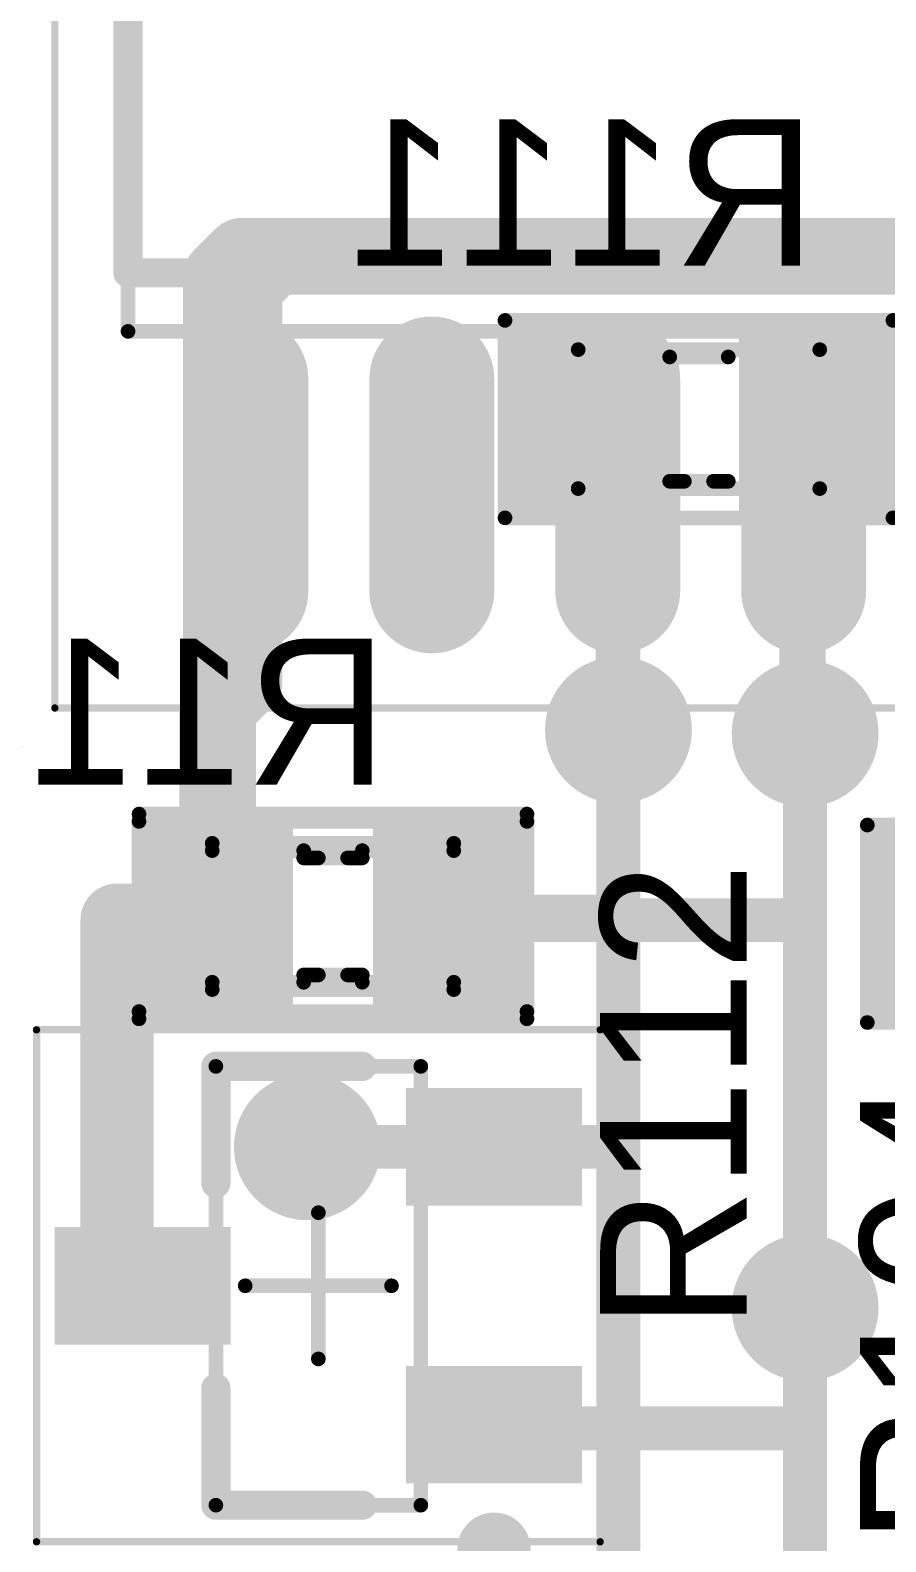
# Model space of a CAD drawing. Header units: millimetres. Extents: x 29 to 180, y 30 to 200.
# Drawn here: x 134.43 to 140.28, y 50.93 to 61.26 of the extents above; entities that cross this region are included whole.
import ezdxf

# ---------------------------------------------------------------- set-up
doc = ezdxf.new("R2010")
doc.units = ezdxf.units.MM
for name, color, linetype in [('BottomLayer', 5, 'Continuous'), ('BottomOverlay', 54, 'Continuous'), ('BottomPaste', 16, 'Continuous'), ('BottomSolder', 6, 'Continuous'), ('Mechanical13', 56, 'Continuous'), ('Mechanical15', 56, 'Continuous'), ('MultiLayer', 9, 'Continuous'), ('TopLayer', 1, 'Continuous'), ('TopOverlay', 2, 'Continuous'), ('TopPaste', 8, 'Continuous'), ('TopSolder', 216, 'Continuous'), ('ViaHoleLayer', 16, 'Continuous')]:
    doc.layers.add(name, color=color, linetype=linetype)

# ---------------------------------------------------------------- blocks, each defined once
blk = doc.blocks.new('SOIC127P1030X265_16M_145')
at = {"layer": 'Mechanical13', "const_width": 0.0999998}
for points in [[(3.80000002, -5.249999659999999), (3.80000002, 5.249999659999999)], [(3.80000002, -5.249999659999999), (-3.80000002, -5.249999659999999)]]:
    blk.add_lwpolyline(points, dxfattribs=at)
at = {"layer": 'Mechanical13', "const_width": 0.0499999}
blk.add_lwpolyline([(3.77500134, -5.249999659999999, 1), (3.8249987, -5.249999659999999, 1)], format="xyb", close=True, dxfattribs=at)
blk.add_lwpolyline([(3.77500134, -5.249999659999999, 1), (3.8249987, -5.249999659999999, 1)], format="xyb", close=True, dxfattribs=at)
at = {"layer": 'Mechanical15', "const_width": 0.0499999}
for points in [[(6.37499868, -5.7500012), (6.37499868, 5.7500012)], [(6.37499868, -5.7500012), (-6.37500122, -5.7500012)]]:
    blk.add_lwpolyline(points, dxfattribs=at)
at = {"layer": 'Mechanical15', "const_width": 0.02499868}
blk.add_lwpolyline([(6.362499339999999, -5.7500012, 1), (6.38749802, -5.7500012, 1)], format="xyb", close=True, dxfattribs=at)
blk.add_lwpolyline([(6.362499339999999, -5.7500012, 1), (6.38749802, -5.7500012, 1)], format="xyb", close=True, dxfattribs=at)
at = {"layer": 'TopLayer', "const_width": 0.6500012399999999}
for points in [[(4.12500064, -0.635), (5.575000279999999, -0.635)], [(4.12500064, -1.905), (5.575000279999999, -1.905)], [(4.12500064, -3.175), (5.575000279999999, -3.175)], [(4.12500064, -4.444999999999999), (5.575000279999999, -4.444999999999999)]]:
    blk.add_lwpolyline(points, dxfattribs=at)
at = {"layer": 'TopLayer', "const_width": 0.32500062}
for points in [[(3.9625016, -0.635, 1), (4.28749968, -0.635, 1)], [(5.41250124, -0.635, 1), (5.73749932, -0.635, 1)], [(3.9625016, -1.905, 1), (4.28749968, -1.905, 1)], [(5.41250124, -1.905, 1), (5.73749932, -1.905, 1)], [(3.9625016, -3.175, 1), (4.28749968, -3.175, 1)], [(5.41250124, -3.175, 1), (5.73749932, -3.175, 1)], [(3.9625016, -4.444999999999999, 1), (4.28749968, -4.444999999999999, 1)], [(5.41250124, -4.444999999999999, 1), (5.73749932, -4.444999999999999, 1)]]:
    blk.add_lwpolyline(points, format="xyb", close=True, dxfattribs=at)
at = {"layer": 'TopOverlay', "const_width": 0.1999996}
for points in [[(3.39999828, -5.249999659999999), (3.39999828, 5.249999659999999)], [(3.39999828, -5.249999659999999), (-3.40000082, -5.249999659999999)]]:
    blk.add_lwpolyline(points, dxfattribs=at)
at = {"layer": 'TopOverlay', "const_width": 0.0999998}
blk.add_lwpolyline([(3.34999838, -5.249999659999999, 1), (3.44999818, -5.249999659999999, 1)], format="xyb", close=True, dxfattribs=at)
blk.add_lwpolyline([(3.34999838, -5.249999659999999, 1), (3.44999818, -5.249999659999999, 1)], format="xyb", close=True, dxfattribs=at)
at = {"layer": 'TopPaste', "const_width": 0.6500012399999999}
for points in [[(4.12500064, -0.635), (5.575000279999999, -0.635)], [(4.12500064, -1.905), (5.575000279999999, -1.905)], [(4.12500064, -3.175), (5.575000279999999, -3.175)], [(4.12500064, -4.444999999999999), (5.575000279999999, -4.444999999999999)]]:
    blk.add_lwpolyline(points, dxfattribs=at)
at = {"layer": 'TopPaste', "const_width": 0.32500062}
for points in [[(3.9625016, -0.635, 1), (4.28749968, -0.635, 1)], [(5.41250124, -0.635, 1), (5.73749932, -0.635, 1)], [(3.9625016, -1.905, 1), (4.28749968, -1.905, 1)], [(5.41250124, -1.905, 1), (5.73749932, -1.905, 1)], [(3.9625016, -3.175, 1), (4.28749968, -3.175, 1)], [(5.41250124, -3.175, 1), (5.73749932, -3.175, 1)], [(3.9625016, -4.444999999999999, 1), (4.28749968, -4.444999999999999, 1)], [(5.41250124, -4.444999999999999, 1), (5.73749932, -4.444999999999999, 1)]]:
    blk.add_lwpolyline(points, format="xyb", close=True, dxfattribs=at)
at = {"layer": 'TopSolder', "const_width": 0.85320124}
for points in [[(4.12500064, -0.635), (5.575000279999999, -0.635)], [(4.12500064, -1.905), (5.575000279999999, -1.905)], [(4.12500064, -3.175), (5.575000279999999, -3.175)], [(4.12500064, -4.444999999999999), (5.575000279999999, -4.444999999999999)]]:
    blk.add_lwpolyline(points, dxfattribs=at)
at = {"layer": 'TopSolder', "const_width": 0.42660062}
for points in [[(3.9117016, -0.635, 1), (4.33829968, -0.635, 1)], [(5.361701239999999, -0.635, 1), (5.788299319999999, -0.635, 1)], [(3.9117016, -1.905, 1), (4.33829968, -1.905, 1)], [(5.361701239999999, -1.905, 1), (5.788299319999999, -1.905, 1)], [(3.9117016, -3.175, 1), (4.33829968, -3.175, 1)], [(5.361701239999999, -3.175, 1), (5.788299319999999, -3.175, 1)], [(3.9117016, -4.444999999999999, 1), (4.33829968, -4.444999999999999, 1)], [(5.361701239999999, -4.444999999999999, 1), (5.788299319999999, -4.444999999999999, 1)]]:
    blk.add_lwpolyline(points, format="xyb", close=True, dxfattribs=at)
blk = doc.blocks.new('SOT23_3_150')
at = {"layer": 'Mechanical13', "const_width": 0.0999998}
for points in [[(0.6999985999999999, 1.49999954), (-0.7000011399999999, 1.49999954)], [(-0.7000011399999999, 1.49999954), (-0.7000011399999999, -1.49999954)], [(0.6999985999999999, 1.49999954), (0.6999985999999999, -1.49999954)], [(0.6999985999999999, -1.49999954), (-0.7000011399999999, -1.49999954)]]:
    blk.add_lwpolyline(points, dxfattribs=at)
at = {"layer": 'Mechanical13', "const_width": 0.0499999}
for points in [[(-0.72499982, 1.49999954, 1), (-0.67500246, 1.49999954, 1)], [(-0.72499982, 1.49999954, 1), (-0.67500246, 1.49999954, 1)], [(0.67499992, 1.49999954, 1), (0.72499728, 1.49999954, 1)], [(0.67499992, 1.49999954, 1), (0.72499728, 1.49999954, 1)], [(-0.72499982, -1.49999954, 1), (-0.67500246, -1.49999954, 1)], [(-0.72499982, -1.49999954, 1), (-0.67500246, -1.49999954, 1)], [(0.67499992, -1.49999954, 1), (0.72499728, -1.49999954, 1)], [(0.67499992, -1.49999954, 1), (0.72499728, -1.49999954, 1)]]:
    blk.add_lwpolyline(points, format="xyb", close=True, dxfattribs=at)
at = {"layer": 'Mechanical15'}
for points, const_width in [([(1.92499996, 1.75000158), (-1.92499996, 1.75000158)], 0.0499999), ([(-1.92499996, 1.75000158), (-1.92499996, -1.74999904)], 0.0499999), ([(1.92499996, 1.75000158), (1.92499996, -1.74999904)], 0.0499999), ([(0, 0.50000154), (0, -0.499999)], 0.0999998), ([(0.499999, 0), (-0.499999, 0)], 0.0999998), ([(1.92499996, -1.74999904), (-1.92499996, -1.74999904)], 0.0499999)]:
    blk.add_lwpolyline(points, dxfattribs=dict(at, const_width=const_width))
for points, const_width in [([(-1.9374993, 1.75000158, 1), (-1.91250062, 1.75000158, 1)], 0.02499868), ([(-1.9374993, 1.75000158, 1), (-1.91250062, 1.75000158, 1)], 0.02499868), ([(1.91250062, 1.75000158, 1), (1.9374993, 1.75000158, 1)], 0.02499868), ([(1.91250062, 1.75000158, 1), (1.9374993, 1.75000158, 1)], 0.02499868), ([(-0.02499868, 0.50000154, 1), (0.02499868, 0.50000154, 1)], 0.0499999), ([(-0.52499768, 0, 1), (-0.47500032, 0, 1)], 0.0499999), ([(0.47500032, 0, 1), (0.52499768, 0, 1)], 0.0499999), ([(-0.02499868, -0.499999, 1), (0.02499868, -0.499999, 1)], 0.0499999), ([(-1.9374993, -1.74999904, 1), (-1.91250062, -1.74999904, 1)], 0.02499868), ([(-1.9374993, -1.74999904, 1), (-1.91250062, -1.74999904, 1)], 0.02499868), ([(1.91250062, -1.74999904, 1), (1.9374993, -1.74999904, 1)], 0.02499868), ([(1.91250062, -1.74999904, 1), (1.9374993, -1.74999904, 1)], 0.02499868)]:
    blk.add_lwpolyline(points, format="xyb", close=True, dxfattribs=dict(at, const_width=const_width))
at = {"layer": 'TopLayer'}
for points in [[(-0.7000011399999999, 0.6500012399999999), (-0.7000011399999999, 1.25000004), (-1.69999914, 0.6500012399999999), (-1.69999914, 1.25000004)], [(1.69999914, -0.2999994), (1.69999914, 0.2999994), (0.7000011399999999, -0.2999994), (0.7000011399999999, 0.2999994)], [(-0.7000011399999999, -1.2499975), (-0.7000011399999999, -0.6499986999999999), (-1.69999914, -1.2499975), (-1.69999914, -0.6499986999999999)]]:
    blk.add_solid(points, dxfattribs=at)
at = {"layer": 'TopOverlay'}
for points, const_width in [([(-1.07499912, 1.80000148, 1), (-1.32500116, 1.80000148, 1)], 0.2499995), ([(-1.3875004, 1.80000148, 1), (-1.26250192, 1.80000148, 1)], 0.12499848), ([(-1.13749836, 1.80000148, 1), (-1.01249988, 1.80000148, 1)], 0.12499848), ([(-0.3499993, 1.49999954, 1), (-0.2499995, 1.49999954, 1)], 0.0999998), ([(0.6499986999999999, 1.49999954, 1), (0.7499985, 1.49999954, 1)], 0.0999998), ([(0.6499986999999999, 1.49999954, 1), (0.7499985, 1.49999954, 1)], 0.0999998), ([(0.6499986999999999, 0.7000011399999999, 1), (0.7499985, 0.7000011399999999, 1)], 0.0999998), ([(0.6499986999999999, -0.6999985999999999, 1), (0.7499985, -0.6999985999999999, 1)], 0.0999998), ([(-0.3499993, -1.49999954, 1), (-0.2499995, -1.49999954, 1)], 0.0999998), ([(0.6499986999999999, -1.49999954, 1), (0.7499985, -1.49999954, 1)], 0.0999998), ([(0.6499986999999999, -1.49999954, 1), (0.7499985, -1.49999954, 1)], 0.0999998)]:
    blk.add_lwpolyline(points, format="xyb", close=True, dxfattribs=dict(at, const_width=const_width))
at = {"layer": 'TopOverlay', "const_width": 0.1999996}
for points in [[(0.6999985999999999, 1.49999954), (-0.2999994, 1.49999954)], [(0.6999985999999999, 1.49999954), (0.6999985999999999, 0.7000011399999999)], [(0.6999985999999999, -0.6999985999999999), (0.6999985999999999, -1.49999954)], [(0.6999985999999999, -1.49999954), (-0.2999994, -1.49999954)]]:
    blk.add_lwpolyline(points, dxfattribs=at)
at = {"layer": 'TopPaste'}
for points in [[(-0.7000011399999999, 0.6500012399999999), (-0.7000011399999999, 1.25000004), (-1.69999914, 0.6500012399999999), (-1.69999914, 1.25000004)], [(1.69999914, -0.2999994), (1.69999914, 0.2999994), (0.7000011399999999, -0.2999994), (0.7000011399999999, 0.2999994)], [(-0.7000011399999999, -1.2499975), (-0.7000011399999999, -0.6499986999999999), (-1.69999914, -1.2499975), (-1.69999914, -0.6499986999999999)]]:
    blk.add_solid(points, dxfattribs=at)
at = {"layer": 'TopSolder'}
for points in [[(-0.59840114, 0.54840124), (-0.59840114, 1.35160004), (-1.80159914, 0.54840124), (-1.80159914, 1.35160004)], [(1.80159914, -0.4015994), (1.80159914, 0.4015994), (0.59840114, -0.4015994), (0.59840114, 0.4015994)], [(-0.59840114, -1.3515975), (-0.59840114, -0.5483987), (-1.80159914, -1.3515975), (-1.80159914, -0.5483987)]]:
    blk.add_solid(points, dxfattribs=at)
blk = doc.blocks.new('SMD_R_0603_B_156')
at = {"layer": 'BottomLayer'}
for points in [[(-1.17499892, 0.52500022), (-1.17499892, -0.52500022), (-0.37500052, 0.52500022), (-0.37500052, -0.52500022)], [(0.37500052, 0.52500022), (0.37500052, -0.52500022), (1.17499892, 0.52500022), (1.17499892, -0.52500022)]]:
    blk.add_solid(points, dxfattribs=at)
at = {"layer": 'BottomOverlay', "const_width": 0.0999998}
for points in [[(-1.32500116, 0.67499992), (1.32500116, 0.67499992)], [(-1.32500116, -0.67499992), (-1.32500116, 0.67499992)], [(1.32500116, -0.67499992), (1.32500116, 0.67499992)], [(-0.1999996, 0.42500042), (0.1999996, 0.42500042)], [(-0.1999996, -0.42500042), (-0.0999998, -0.42500042)], [(-0.0999998, -0.42500042), (0.0999998, -0.42500042)], [(0.0999998, -0.42500042), (0.1999996, -0.42500042)], [(-1.32500116, -0.67499992), (1.32500116, -0.67499992)]]:
    blk.add_lwpolyline(points, dxfattribs=at)
at = {"layer": 'BottomOverlay', "const_width": 0.0499999}
for points in [[(-1.34999984, 0.67499992, 1), (-1.30000248, 0.67499992, 1)], [(-1.34999984, 0.67499992, 1), (-1.30000248, 0.67499992, 1)], [(1.30000248, 0.67499992, 1), (1.34999984, 0.67499992, 1)], [(1.30000248, 0.67499992, 1), (1.34999984, 0.67499992, 1)], [(-0.22499828, 0.42500042, 1), (-0.17500092, 0.42500042, 1)], [(0.17500092, 0.42500042, 1), (0.22499828, 0.42500042, 1)], [(-0.22499828, -0.42500042, 1), (-0.17500092, -0.42500042, 1)], [(-0.12499848, -0.42500042, 1), (-0.07500111999999999, -0.42500042, 1)], [(-0.12499848, -0.42500042, 1), (-0.07500111999999999, -0.42500042, 1)], [(0.07500111999999999, -0.42500042, 1), (0.12499848, -0.42500042, 1)], [(0.07500111999999999, -0.42500042, 1), (0.12499848, -0.42500042, 1)], [(0.17500092, -0.42500042, 1), (0.22499828, -0.42500042, 1)], [(-1.34999984, -0.67499992, 1), (-1.30000248, -0.67499992, 1)], [(-1.34999984, -0.67499992, 1), (-1.30000248, -0.67499992, 1)], [(1.30000248, -0.67499992, 1), (1.34999984, -0.67499992, 1)], [(1.30000248, -0.67499992, 1), (1.34999984, -0.67499992, 1)]]:
    blk.add_lwpolyline(points, format="xyb", close=True, dxfattribs=at)
at = {"layer": 'BottomPaste'}
for points in [[(-1.17499892, 0.52500022), (-1.17499892, -0.52500022), (-0.37500052, 0.52500022), (-0.37500052, -0.52500022)], [(0.37500052, 0.52500022), (0.37500052, -0.52500022), (1.17499892, 0.52500022), (1.17499892, -0.52500022)]]:
    blk.add_solid(points, dxfattribs=at)
at = {"layer": 'BottomSolder'}
for points in [[(-1.27659892, 0.6266002199999999), (-1.27659892, -0.6266002199999999), (-0.27340052, 0.6266002199999999), (-0.27340052, -0.6266002199999999)], [(0.27340052, 0.6266002199999999), (0.27340052, -0.6266002199999999), (1.27659892, 0.6266002199999999), (1.27659892, -0.6266002199999999)]]:
    blk.add_solid(points, dxfattribs=at)
at = {"layer": 'Mechanical13', "const_width": 0.0999998}
for points in [[(-0.8249996199999999, -0.47500032), (-0.8249996199999999, 0.47500032)], [(-0.8249996199999999, 0.47500032), (0.8249996199999999, 0.47500032)], [(0.8249996199999999, -0.47500032), (0.8249996199999999, 0.47500032)], [(-0.8249996199999999, -0.47500032), (0.8249996199999999, -0.47500032)]]:
    blk.add_lwpolyline(points, dxfattribs=at)
at = {"layer": 'Mechanical13', "const_width": 0.0499999}
for points in [[(-0.8499983, 0.47500032, 1), (-0.80000094, 0.47500032, 1)], [(-0.8499983, 0.47500032, 1), (-0.80000094, 0.47500032, 1)], [(0.80000094, 0.47500032, 1), (0.8499983, 0.47500032, 1)], [(0.80000094, 0.47500032, 1), (0.8499983, 0.47500032, 1)], [(-0.8499983, -0.47500032, 1), (-0.80000094, -0.47500032, 1)], [(-0.8499983, -0.47500032, 1), (-0.80000094, -0.47500032, 1)], [(0.80000094, -0.47500032, 1), (0.8499983, -0.47500032, 1)], [(0.80000094, -0.47500032, 1), (0.8499983, -0.47500032, 1)]]:
    blk.add_lwpolyline(points, format="xyb", close=True, dxfattribs=at)
at = {"layer": 'Mechanical15', "const_width": 0.0499999}
for points in [[(-1.32500116, -0.67499992), (-1.32500116, 0.67499992)], [(-1.32500116, 0.67499992), (1.32500116, 0.67499992)], [(1.32500116, -0.67499992), (1.32500116, 0.67499992)], [(-1.32500116, -0.67499992), (1.32500116, -0.67499992)]]:
    blk.add_lwpolyline(points, dxfattribs=at)
at = {"layer": 'Mechanical15', "const_width": 0.02499868}
for points in [[(-1.3375005, 0.67499992, 1), (-1.31250182, 0.67499992, 1)], [(-1.3375005, 0.67499992, 1), (-1.31250182, 0.67499992, 1)], [(1.31250182, 0.67499992, 1), (1.3375005, 0.67499992, 1)], [(1.31250182, 0.67499992, 1), (1.3375005, 0.67499992, 1)], [(-1.3375005, -0.67499992, 1), (-1.31250182, -0.67499992, 1)], [(-1.3375005, -0.67499992, 1), (-1.31250182, -0.67499992, 1)], [(1.31250182, -0.67499992, 1), (1.3375005, -0.67499992, 1)], [(1.31250182, -0.67499992, 1), (1.3375005, -0.67499992, 1)]]:
    blk.add_lwpolyline(points, format="xyb", close=True, dxfattribs=at)
blk = doc.blocks.new('SMD_R_0603_157')
at = {"layer": 'Mechanical13', "const_width": 0.0999998}
for points in [[(-0.8249996199999999, -0.47500032), (-0.8249996199999999, 0.47500032)], [(-0.8249996199999999, 0.47500032), (0.8249996199999999, 0.47500032)], [(0.8249996199999999, -0.47500032), (0.8249996199999999, 0.47500032)], [(-0.8249996199999999, -0.47500032), (0.8249996199999999, -0.47500032)]]:
    blk.add_lwpolyline(points, dxfattribs=at)
at = {"layer": 'Mechanical13', "const_width": 0.0499999}
for points in [[(-0.8499983, 0.47500032, 1), (-0.80000094, 0.47500032, 1)], [(-0.8499983, 0.47500032, 1), (-0.80000094, 0.47500032, 1)], [(0.80000094, 0.47500032, 1), (0.8499983, 0.47500032, 1)], [(0.80000094, 0.47500032, 1), (0.8499983, 0.47500032, 1)], [(-0.8499983, -0.47500032, 1), (-0.80000094, -0.47500032, 1)], [(-0.8499983, -0.47500032, 1), (-0.80000094, -0.47500032, 1)], [(0.80000094, -0.47500032, 1), (0.8499983, -0.47500032, 1)], [(0.80000094, -0.47500032, 1), (0.8499983, -0.47500032, 1)]]:
    blk.add_lwpolyline(points, format="xyb", close=True, dxfattribs=at)
at = {"layer": 'Mechanical15', "const_width": 0.0499999}
for points in [[(-1.32500116, -0.67499992), (-1.32500116, 0.67499992)], [(-1.32500116, 0.67499992), (1.32500116, 0.67499992)], [(1.32500116, -0.67499992), (1.32500116, 0.67499992)], [(-1.32500116, -0.67499992), (1.32500116, -0.67499992)]]:
    blk.add_lwpolyline(points, dxfattribs=at)
at = {"layer": 'Mechanical15', "const_width": 0.02499868}
for points in [[(-1.3375005, 0.67499992, 1), (-1.31250182, 0.67499992, 1)], [(-1.3375005, 0.67499992, 1), (-1.31250182, 0.67499992, 1)], [(1.31250182, 0.67499992, 1), (1.3375005, 0.67499992, 1)], [(1.31250182, 0.67499992, 1), (1.3375005, 0.67499992, 1)], [(-1.3375005, -0.67499992, 1), (-1.31250182, -0.67499992, 1)], [(-1.3375005, -0.67499992, 1), (-1.31250182, -0.67499992, 1)], [(1.31250182, -0.67499992, 1), (1.3375005, -0.67499992, 1)], [(1.31250182, -0.67499992, 1), (1.3375005, -0.67499992, 1)]]:
    blk.add_lwpolyline(points, format="xyb", close=True, dxfattribs=at)
at = {"layer": 'TopLayer'}
for points in [[(-0.37500052, -0.52500022), (-0.37500052, 0.52500022), (-1.17499892, -0.52500022), (-1.17499892, 0.52500022)], [(1.17499892, -0.52500022), (1.17499892, 0.52500022), (0.37500052, -0.52500022), (0.37500052, 0.52500022)]]:
    blk.add_solid(points, dxfattribs=at)
at = {"layer": 'TopOverlay', "const_width": 0.0999998}
for points in [[(-1.32500116, 0.67499992), (1.32500116, 0.67499992)], [(-1.32500116, -0.67499992), (-1.32500116, 0.67499992)], [(1.32500116, -0.67499992), (1.32500116, 0.67499992)], [(-0.1999996, 0.42500042), (-0.0999998, 0.42500042)], [(-0.0999998, 0.42500042), (0.0999998, 0.42500042)], [(0.0999998, 0.42500042), (0.1999996, 0.42500042)], [(-0.1999996, -0.42500042), (0.1999996, -0.42500042)], [(-1.32500116, -0.67499992), (1.32500116, -0.67499992)]]:
    blk.add_lwpolyline(points, dxfattribs=at)
at = {"layer": 'TopOverlay', "const_width": 0.0499999}
for points in [[(-1.34999984, 0.67499992, 1), (-1.30000248, 0.67499992, 1)], [(-1.34999984, 0.67499992, 1), (-1.30000248, 0.67499992, 1)], [(1.30000248, 0.67499992, 1), (1.34999984, 0.67499992, 1)], [(1.30000248, 0.67499992, 1), (1.34999984, 0.67499992, 1)], [(-0.22499828, 0.42500042, 1), (-0.17500092, 0.42500042, 1)], [(-0.12499848, 0.42500042, 1), (-0.07500111999999999, 0.42500042, 1)], [(-0.12499848, 0.42500042, 1), (-0.07500111999999999, 0.42500042, 1)], [(0.07500111999999999, 0.42500042, 1), (0.12499848, 0.42500042, 1)], [(0.07500111999999999, 0.42500042, 1), (0.12499848, 0.42500042, 1)], [(0.17500092, 0.42500042, 1), (0.22499828, 0.42500042, 1)], [(-0.22499828, -0.42500042, 1), (-0.17500092, -0.42500042, 1)], [(0.17500092, -0.42500042, 1), (0.22499828, -0.42500042, 1)], [(-1.34999984, -0.67499992, 1), (-1.30000248, -0.67499992, 1)], [(-1.34999984, -0.67499992, 1), (-1.30000248, -0.67499992, 1)], [(1.30000248, -0.67499992, 1), (1.34999984, -0.67499992, 1)], [(1.30000248, -0.67499992, 1), (1.34999984, -0.67499992, 1)]]:
    blk.add_lwpolyline(points, format="xyb", close=True, dxfattribs=at)
at = {"layer": 'TopPaste'}
for points in [[(-0.37500052, -0.52500022), (-0.37500052, 0.52500022), (-1.17499892, -0.52500022), (-1.17499892, 0.52500022)], [(1.17499892, -0.52500022), (1.17499892, 0.52500022), (0.37500052, -0.52500022), (0.37500052, 0.52500022)]]:
    blk.add_solid(points, dxfattribs=at)
at = {"layer": 'TopSolder'}
for points in [[(-0.27340052, -0.6266002199999999), (-0.27340052, 0.6266002199999999), (-1.27659892, -0.6266002199999999), (-1.27659892, 0.6266002199999999)], [(1.27659892, -0.6266002199999999), (1.27659892, 0.6266002199999999), (0.27340052, -0.6266002199999999), (0.27340052, 0.6266002199999999)]]:
    blk.add_solid(points, dxfattribs=at)
blk = doc.blocks.new('SMD_R_0603_B_158')
at = {"layer": 'BottomLayer'}
for points in [[(-1.17499892, 0.52500022), (-1.17499892, -0.52500022), (-0.37500052, 0.52500022), (-0.37500052, -0.52500022)], [(0.37500052, 0.52500022), (0.37500052, -0.52500022), (1.17499892, 0.52500022), (1.17499892, -0.52500022)]]:
    blk.add_solid(points, dxfattribs=at)
at = {"layer": 'BottomOverlay', "const_width": 0.0999998}
for points in [[(-1.32500116, 0.67499992), (1.32500116, 0.67499992)], [(-1.32500116, -0.67499992), (-1.32500116, 0.67499992)], [(1.32500116, -0.67499992), (1.32500116, 0.67499992)], [(-0.1999996, 0.42500042), (0.1999996, 0.42500042)], [(-0.1999996, -0.42500042), (-0.0999998, -0.42500042)], [(-0.0999998, -0.42500042), (0.0999998, -0.42500042)], [(0.0999998, -0.42500042), (0.1999996, -0.42500042)], [(-1.32500116, -0.67499992), (1.32500116, -0.67499992)]]:
    blk.add_lwpolyline(points, dxfattribs=at)
at = {"layer": 'BottomOverlay', "const_width": 0.0499999}
for points in [[(-1.34999984, 0.67499992, 1), (-1.30000248, 0.67499992, 1)], [(-1.34999984, 0.67499992, 1), (-1.30000248, 0.67499992, 1)], [(1.30000248, 0.67499992, 1), (1.34999984, 0.67499992, 1)], [(1.30000248, 0.67499992, 1), (1.34999984, 0.67499992, 1)], [(-0.22499828, 0.42500042, 1), (-0.17500092, 0.42500042, 1)], [(0.17500092, 0.42500042, 1), (0.22499828, 0.42500042, 1)], [(-0.22499828, -0.42500042, 1), (-0.17500092, -0.42500042, 1)], [(-0.12499848, -0.42500042, 1), (-0.07500111999999999, -0.42500042, 1)], [(-0.12499848, -0.42500042, 1), (-0.07500111999999999, -0.42500042, 1)], [(0.07500111999999999, -0.42500042, 1), (0.12499848, -0.42500042, 1)], [(0.07500111999999999, -0.42500042, 1), (0.12499848, -0.42500042, 1)], [(0.17500092, -0.42500042, 1), (0.22499828, -0.42500042, 1)], [(-1.34999984, -0.67499992, 1), (-1.30000248, -0.67499992, 1)], [(-1.34999984, -0.67499992, 1), (-1.30000248, -0.67499992, 1)], [(1.30000248, -0.67499992, 1), (1.34999984, -0.67499992, 1)], [(1.30000248, -0.67499992, 1), (1.34999984, -0.67499992, 1)]]:
    blk.add_lwpolyline(points, format="xyb", close=True, dxfattribs=at)
at = {"layer": 'BottomPaste'}
for points in [[(-1.17499892, 0.52500022), (-1.17499892, -0.52500022), (-0.37500052, 0.52500022), (-0.37500052, -0.52500022)], [(0.37500052, 0.52500022), (0.37500052, -0.52500022), (1.17499892, 0.52500022), (1.17499892, -0.52500022)]]:
    blk.add_solid(points, dxfattribs=at)
at = {"layer": 'BottomSolder'}
for points in [[(-1.27659892, 0.6266002199999999), (-1.27659892, -0.6266002199999999), (-0.27340052, 0.6266002199999999), (-0.27340052, -0.6266002199999999)], [(0.27340052, 0.6266002199999999), (0.27340052, -0.6266002199999999), (1.27659892, 0.6266002199999999), (1.27659892, -0.6266002199999999)]]:
    blk.add_solid(points, dxfattribs=at)
at = {"layer": 'Mechanical13', "const_width": 0.0999998}
for points in [[(-0.8249996199999999, -0.47500032), (-0.8249996199999999, 0.47500032)], [(-0.8249996199999999, 0.47500032), (0.8249996199999999, 0.47500032)], [(0.8249996199999999, -0.47500032), (0.8249996199999999, 0.47500032)], [(-0.8249996199999999, -0.47500032), (0.8249996199999999, -0.47500032)]]:
    blk.add_lwpolyline(points, dxfattribs=at)
at = {"layer": 'Mechanical13', "const_width": 0.0499999}
for points in [[(-0.8499983, 0.47500032, 1), (-0.80000094, 0.47500032, 1)], [(-0.8499983, 0.47500032, 1), (-0.80000094, 0.47500032, 1)], [(0.80000094, 0.47500032, 1), (0.8499983, 0.47500032, 1)], [(0.80000094, 0.47500032, 1), (0.8499983, 0.47500032, 1)], [(-0.8499983, -0.47500032, 1), (-0.80000094, -0.47500032, 1)], [(-0.8499983, -0.47500032, 1), (-0.80000094, -0.47500032, 1)], [(0.80000094, -0.47500032, 1), (0.8499983, -0.47500032, 1)], [(0.80000094, -0.47500032, 1), (0.8499983, -0.47500032, 1)]]:
    blk.add_lwpolyline(points, format="xyb", close=True, dxfattribs=at)
at = {"layer": 'Mechanical15', "const_width": 0.0499999}
for points in [[(-1.32500116, -0.67499992), (-1.32500116, 0.67499992)], [(-1.32500116, 0.67499992), (1.32500116, 0.67499992)], [(1.32500116, -0.67499992), (1.32500116, 0.67499992)], [(-1.32500116, -0.67499992), (1.32500116, -0.67499992)]]:
    blk.add_lwpolyline(points, dxfattribs=at)
at = {"layer": 'Mechanical15', "const_width": 0.02499868}
for points in [[(-1.3375005, 0.67499992, 1), (-1.31250182, 0.67499992, 1)], [(-1.3375005, 0.67499992, 1), (-1.31250182, 0.67499992, 1)], [(1.31250182, 0.67499992, 1), (1.3375005, 0.67499992, 1)], [(1.31250182, 0.67499992, 1), (1.3375005, 0.67499992, 1)], [(-1.3375005, -0.67499992, 1), (-1.31250182, -0.67499992, 1)], [(-1.3375005, -0.67499992, 1), (-1.31250182, -0.67499992, 1)], [(1.31250182, -0.67499992, 1), (1.3375005, -0.67499992, 1)], [(1.31250182, -0.67499992, 1), (1.3375005, -0.67499992, 1)]]:
    blk.add_lwpolyline(points, format="xyb", close=True, dxfattribs=at)
blk = doc.blocks.new('SMD_R_0603_168')
at = {"layer": 'Mechanical13', "const_width": 0.0999998}
for points in [[(-0.8249996199999999, -0.47500032), (-0.8249996199999999, 0.47500032)], [(-0.8249996199999999, 0.47500032), (0.8249996199999999, 0.47500032)], [(0.8249996199999999, -0.47500032), (0.8249996199999999, 0.47500032)], [(-0.8249996199999999, -0.47500032), (0.8249996199999999, -0.47500032)]]:
    blk.add_lwpolyline(points, dxfattribs=at)
at = {"layer": 'Mechanical13', "const_width": 0.0499999}
for points in [[(-0.8499983, 0.47500032, 1), (-0.80000094, 0.47500032, 1)], [(-0.8499983, 0.47500032, 1), (-0.80000094, 0.47500032, 1)], [(0.80000094, 0.47500032, 1), (0.8499983, 0.47500032, 1)], [(0.80000094, 0.47500032, 1), (0.8499983, 0.47500032, 1)], [(-0.8499983, -0.47500032, 1), (-0.80000094, -0.47500032, 1)], [(-0.8499983, -0.47500032, 1), (-0.80000094, -0.47500032, 1)], [(0.80000094, -0.47500032, 1), (0.8499983, -0.47500032, 1)], [(0.80000094, -0.47500032, 1), (0.8499983, -0.47500032, 1)]]:
    blk.add_lwpolyline(points, format="xyb", close=True, dxfattribs=at)
at = {"layer": 'Mechanical15', "const_width": 0.0499999}
for points in [[(-1.32500116, -0.67499992), (-1.32500116, 0.67499992)], [(-1.32500116, 0.67499992), (1.32500116, 0.67499992)], [(1.32500116, -0.67499992), (1.32500116, 0.67499992)], [(-1.32500116, -0.67499992), (1.32500116, -0.67499992)]]:
    blk.add_lwpolyline(points, dxfattribs=at)
at = {"layer": 'Mechanical15', "const_width": 0.02499868}
for points in [[(-1.3375005, 0.67499992, 1), (-1.31250182, 0.67499992, 1)], [(-1.3375005, 0.67499992, 1), (-1.31250182, 0.67499992, 1)], [(1.31250182, 0.67499992, 1), (1.3375005, 0.67499992, 1)], [(1.31250182, 0.67499992, 1), (1.3375005, 0.67499992, 1)], [(-1.3375005, -0.67499992, 1), (-1.31250182, -0.67499992, 1)], [(-1.3375005, -0.67499992, 1), (-1.31250182, -0.67499992, 1)], [(1.31250182, -0.67499992, 1), (1.3375005, -0.67499992, 1)], [(1.31250182, -0.67499992, 1), (1.3375005, -0.67499992, 1)]]:
    blk.add_lwpolyline(points, format="xyb", close=True, dxfattribs=at)
at = {"layer": 'TopLayer'}
for points in [[(-0.37500052, -0.52500022), (-0.37500052, 0.52500022), (-1.17499892, -0.52500022), (-1.17499892, 0.52500022)], [(1.17499892, -0.52500022), (1.17499892, 0.52500022), (0.37500052, -0.52500022), (0.37500052, 0.52500022)]]:
    blk.add_solid(points, dxfattribs=at)
at = {"layer": 'TopOverlay', "const_width": 0.0999998}
for points in [[(-1.32500116, 0.67499992), (1.32500116, 0.67499992)], [(-1.32500116, -0.67499992), (-1.32500116, 0.67499992)], [(1.32500116, -0.67499992), (1.32500116, 0.67499992)], [(-0.1999996, 0.42500042), (-0.0999998, 0.42500042)], [(-0.0999998, 0.42500042), (0.0999998, 0.42500042)], [(0.0999998, 0.42500042), (0.1999996, 0.42500042)], [(-0.1999996, -0.42500042), (0.1999996, -0.42500042)], [(-1.32500116, -0.67499992), (1.32500116, -0.67499992)]]:
    blk.add_lwpolyline(points, dxfattribs=at)
at = {"layer": 'TopOverlay', "const_width": 0.0499999}
for points in [[(-1.34999984, 0.67499992, 1), (-1.30000248, 0.67499992, 1)], [(-1.34999984, 0.67499992, 1), (-1.30000248, 0.67499992, 1)], [(1.30000248, 0.67499992, 1), (1.34999984, 0.67499992, 1)], [(1.30000248, 0.67499992, 1), (1.34999984, 0.67499992, 1)], [(-0.22499828, 0.42500042, 1), (-0.17500092, 0.42500042, 1)], [(-0.12499848, 0.42500042, 1), (-0.07500111999999999, 0.42500042, 1)], [(-0.12499848, 0.42500042, 1), (-0.07500111999999999, 0.42500042, 1)], [(0.07500111999999999, 0.42500042, 1), (0.12499848, 0.42500042, 1)], [(0.07500111999999999, 0.42500042, 1), (0.12499848, 0.42500042, 1)], [(0.17500092, 0.42500042, 1), (0.22499828, 0.42500042, 1)], [(-0.22499828, -0.42500042, 1), (-0.17500092, -0.42500042, 1)], [(0.17500092, -0.42500042, 1), (0.22499828, -0.42500042, 1)], [(-1.34999984, -0.67499992, 1), (-1.30000248, -0.67499992, 1)], [(-1.34999984, -0.67499992, 1), (-1.30000248, -0.67499992, 1)], [(1.30000248, -0.67499992, 1), (1.34999984, -0.67499992, 1)], [(1.30000248, -0.67499992, 1), (1.34999984, -0.67499992, 1)]]:
    blk.add_lwpolyline(points, format="xyb", close=True, dxfattribs=at)
at = {"layer": 'TopPaste'}
for points in [[(-0.37500052, -0.52500022), (-0.37500052, 0.52500022), (-1.17499892, -0.52500022), (-1.17499892, 0.52500022)], [(1.17499892, -0.52500022), (1.17499892, 0.52500022), (0.37500052, -0.52500022), (0.37500052, 0.52500022)]]:
    blk.add_solid(points, dxfattribs=at)
at = {"layer": 'TopSolder'}
for points in [[(-0.27340052, -0.6266002199999999), (-0.27340052, 0.6266002199999999), (-1.27659892, -0.6266002199999999), (-1.27659892, 0.6266002199999999)], [(1.27659892, -0.6266002199999999), (1.27659892, 0.6266002199999999), (0.27340052, -0.6266002199999999), (0.27340052, 0.6266002199999999)]]:
    blk.add_solid(points, dxfattribs=at)

msp = doc.modelspace()

# ---------------------------------------------------------------- linework, layer by layer
at = {"layer": 'BottomLayer'}
for points, const_width in [([(135.7250016, 59.57500404), (135.8750013, 59.72500374)], 0.499999), ([(135.8750013, 59.72500374), (144.82500118, 59.72500374)], 0.499999), ([(135.7250016, 55.27500248), (135.7250016, 59.57500404)], 0.499999), ([(138.22500168, 57.75000387999999), (138.22500168, 58.60000471999999)], 0.2999994), ([(139.77500112, 57.47500062), (139.77500112, 58.60000471999999)], 0.2999994), ([(138.22500168, 57.75000387999999), (138.4500025, 57.52500306)], 0.2999994), ([(138.4500025, 56.47500262), (138.4500025, 57.52500306)], 0.2999994), ([(139.70000254, 57.40000204), (139.77500112, 57.47500062)], 0.2999994), ([(139.70000254, 56.47500007999999), (139.70000254, 57.40000204)], 0.2999994), ([(138.4500025, 55.2000039), (138.4500025, 56.47500262)], 0.2999994), ([(139.70000254, 56.47500007999999), (139.72500122, 56.4500014)], 0.2999994), ([(137.27500104, 55.22500257999999), (137.29999972, 55.2000039)], 0.2999994), ([(137.29999972, 55.2000039), (138.4500025, 55.2000039)], 0.2999994), ([(138.4500025, 53.62500324), (138.4500025, 55.2000039)], 0.2999994), ([(136.3250004, 53.62500324), (136.3250004, 53.65000191999999)], 0.2999994), ([(136.3250004, 53.65000191999999), (136.34999908, 53.62500324)], 0.2999994), ([(136.34999908, 53.62500324), (138.4500025, 53.62500324)], 0.2999994), ([(138.44999996, 53.62500069999999), (138.4500025, 53.62500324)], 0.2999994), ([(138.44999996, 45.60000024), (138.44999996, 53.62500069999999)], 0.2999994), ([(139.72500122, 46.5250022), (139.72500122, 52.5250029)], 0.2999994)]:
    msp.add_lwpolyline(points, dxfattribs=dict(at, const_width=const_width))
for points, const_width in [([(135.75000282, 59.72500374, 1), (135.99999978, 59.72500374, 1)], 0.2499995), ([(135.75000282, 59.72500374, 1), (135.99999978, 59.72500374, 1)], 0.2499995), ([(135.60000312, 59.57500404, 1), (135.85000008, 59.57500404, 1)], 0.2499995), ([(135.60000312, 59.57500404, 1), (135.85000008, 59.57500404, 1)], 0.2499995), ([(138.1500031, 58.60000471999999, 1), (138.30000026, 58.60000471999999, 1)], 0.1499997), ([(139.70000254, 58.60000471999999, 1), (139.8499997, 58.60000471999999, 1)], 0.1499997), ([(138.1500031, 57.75000387999999, 1), (138.30000026, 57.75000387999999, 1)], 0.1499997), ([(138.1500031, 57.75000387999999, 1), (138.30000026, 57.75000387999999, 1)], 0.1499997), ([(138.37500392, 57.52500306, 1), (138.52500108, 57.52500306, 1)], 0.1499997), ([(138.37500392, 57.52500306, 1), (138.52500108, 57.52500306, 1)], 0.1499997), ([(139.70000254, 57.47500062, 1), (139.8499997, 57.47500062, 1)], 0.1499997), ([(139.70000254, 57.47500062, 1), (139.8499997, 57.47500062, 1)], 0.1499997), ([(139.62500396, 57.40000204, 1), (139.77500112, 57.40000204, 1)], 0.1499997), ([(139.62500396, 57.40000204, 1), (139.77500112, 57.40000204, 1)], 0.1499997), ([(138.2500029, 56.47500262, 1), (138.6500021, 56.47500262, 1)], 0.3999992), ([(139.52500162, 56.4500014, 1), (139.92500082, 56.4500014, 1)], 0.3999992), ([(138.37500392, 56.47500262, 1), (138.52500108, 56.47500262, 1)], 0.1499997), ([(138.37500392, 56.47500262, 1), (138.52500108, 56.47500262, 1)], 0.1499997), ([(139.62500396, 56.47500007999999, 1), (139.77500112, 56.47500007999999, 1)], 0.1499997), ([(139.62500396, 56.47500007999999, 1), (139.77500112, 56.47500007999999, 1)], 0.1499997), ([(139.65000264, 56.4500014, 1), (139.7999998, 56.4500014, 1)], 0.1499997), ([(135.60000312, 55.27500248, 1), (135.85000008, 55.27500248, 1)], 0.2499995), ([(137.20000246, 55.22500257999999, 1), (137.34999962, 55.22500257999999, 1)], 0.1499997), ([(137.22500114, 55.2000039, 1), (137.3749983, 55.2000039, 1)], 0.1499997), ([(137.22500114, 55.2000039, 1), (137.3749983, 55.2000039, 1)], 0.1499997), ([(138.37500392, 55.2000039, 1), (138.52500108, 55.2000039, 1)], 0.1499997), ([(138.37500392, 55.2000039, 1), (138.52500108, 55.2000039, 1)], 0.1499997), ([(138.37500392, 55.2000039, 1), (138.52500108, 55.2000039, 1)], 0.1499997), ([(136.1250008, 53.62500324, 1), (136.525, 53.62500324, 1)], 0.3999992), ([(136.25000182, 53.65000191999999, 1), (136.39999898, 53.65000191999999, 1)], 0.1499997), ([(136.25000182, 53.65000191999999, 1), (136.39999898, 53.65000191999999, 1)], 0.1499997), ([(136.25000182, 53.62500324, 1), (136.39999898, 53.62500324, 1)], 0.1499997), ([(136.2750005, 53.62500324, 1), (136.42499766, 53.62500324, 1)], 0.1499997), ([(136.2750005, 53.62500324, 1), (136.42499766, 53.62500324, 1)], 0.1499997), ([(138.37500138, 53.62500069999999, 1), (138.52499854, 53.62500069999999, 1)], 0.1499997), ([(138.37500138, 53.62500069999999, 1), (138.52499854, 53.62500069999999, 1)], 0.1499997), ([(138.37500392, 53.62500324, 1), (138.52500108, 53.62500324, 1)], 0.1499997), ([(138.37500392, 53.62500324, 1), (138.52500108, 53.62500324, 1)], 0.1499997), ([(138.37500392, 53.62500324, 1), (138.52500108, 53.62500324, 1)], 0.1499997), ([(139.52500162, 52.5250029, 1), (139.92500082, 52.5250029, 1)], 0.3999992), ([(139.65000264, 52.5250029, 1), (139.7999998, 52.5250029, 1)], 0.1499997)]:
    msp.add_lwpolyline(points, format="xyb", close=True, dxfattribs=dict(at, const_width=const_width))
at = {"layer": 'BottomSolder', "const_width": 0.5015992}
for points in [[(138.1992029, 56.47500262, 1), (138.7008021, 56.47500262, 1)], [(139.47420162, 56.4500014, 1), (139.97580082, 56.4500014, 1)], [(136.0742008, 53.62500324, 1), (136.5758, 53.62500324, 1)], [(139.47420162, 52.5250029, 1), (139.97580082, 52.5250029, 1)]]:
    msp.add_lwpolyline(points, format="xyb", close=True, dxfattribs=at)
at = {"layer": 'MultiLayer', "const_width": 0.3999992}
for points in [[(138.2500029, 56.47500262, 1), (138.6500021, 56.47500262, 1)], [(139.52500162, 56.4500014, 1), (139.92500082, 56.4500014, 1)], [(136.1250008, 53.62500324, 1), (136.525, 53.62500324, 1)], [(139.52500162, 52.5250029, 1), (139.92500082, 52.5250029, 1)]]:
    msp.add_lwpolyline(points, format="xyb", close=True, dxfattribs=at)
at = {"layer": 'TopLayer'}
for points, const_width in [([(135.90500124, 59.50500164), (136.10000212, 59.70000252)], 0.499999), ([(136.10000212, 59.70000252), (143.20000062, 59.70000252)], 0.499999), ([(135.90500124, 58.15000561999999), (135.90500124, 59.50500164)], 0.499999), ([(135.90500124, 56.8050045), (135.90500124, 58.15000561999999)], 0.499999), ([(138.44500124, 56.33000418), (138.44500124, 58.15000561999999)], 0.2999994), ([(139.71500124, 56.36000412), (139.71500124, 58.15000561999999)], 0.2999994), ([(135.70000038, 56.60000364), (135.90500124, 56.8050045)], 0.499999), ([(135.70000038, 55.62500686), (135.70000038, 56.60000364)], 0.499999), ([(138.4500025, 56.32500292), (138.4500025, 56.47500262)], 0.2999994), ([(139.72500122, 56.3700041), (139.72500122, 56.4500014)], 0.2999994), ([(138.44500124, 56.33000418), (138.4500025, 56.32500292)], 0.2999994), ([(139.71500124, 56.36000412), (139.72500122, 56.3700041)], 0.2999994), ([(139.71500124, 56.36000412), (139.72500122, 56.35000414)], 0.2999994), ([(139.71500124, 56.3350029), (139.71500124, 56.36000412)], 0.2999994), ([(139.71500124, 56.3350029), (139.72500122, 56.32500292)], 0.2999994), ([(139.72500122, 56.35000414), (139.72500122, 56.3700041)], 0.2999994), ([(139.72500122, 56.32500292), (139.72500122, 56.35000414)], 0.2999994), ([(139.72500122, 55.22500257999999), (139.72500122, 56.32500292)], 0.2999994), ([(135.70000038, 55.62500686), (135.7250016, 55.60000564)], 0.499999), ([(135.7250016, 55.17500268), (135.7250016, 55.60000564)], 0.499999), ([(135.02500046, 52.85000351999999), (135.02500046, 55.17500268)], 0.499999), ([(135.02500046, 55.17500268), (135.7250016, 55.17500268)], 0.499999), ([(137.27500104, 55.17500268), (139.67500132, 55.17500268)], 0.2999994), ([(139.67500132, 55.17500268), (139.72500122, 55.22500257999999)], 0.2999994), ([(139.72500122, 52.5250029), (139.72500122, 55.22500257999999)], 0.2999994), ([(136.3250004, 53.62500324), (137.59999912, 53.62500324)], 0.2999994), ([(137.59999912, 53.62500324), (137.60000166, 53.62500069999999)], 0.2999994), ([(135.02500046, 52.85000351999999), (135.20000138, 52.6750026)], 0.499999), ([(139.72500122, 51.70000328), (139.72500122, 52.5250029)], 0.2999994), ([(137.60000166, 51.72500196), (137.62500034, 51.70000328)], 0.2999994), ([(137.62500034, 51.70000328), (139.72500122, 51.70000328)], 0.2999994)]:
    msp.add_lwpolyline(points, dxfattribs=dict(at, const_width=const_width))
for points, const_width in [([(135.97500364, 59.70000252, 1), (136.2250006, 59.70000252, 1)], 0.2499995), ([(135.97500364, 59.70000252, 1), (136.2250006, 59.70000252, 1)], 0.2499995), ([(135.78000276, 59.50500164, 1), (136.02999972, 59.50500164, 1)], 0.2499995), ([(135.78000276, 59.50500164, 1), (136.02999972, 59.50500164, 1)], 0.2499995), ([(135.78000276, 58.15000561999999, 1), (136.02999972, 58.15000561999999, 1)], 0.2499995), ([(135.78000276, 58.15000561999999, 1), (136.02999972, 58.15000561999999, 1)], 0.2499995), ([(138.37000266, 58.15000561999999, 1), (138.51999982, 58.15000561999999, 1)], 0.1499997), ([(139.64000266, 58.15000561999999, 1), (139.78999982, 58.15000561999999, 1)], 0.1499997), ([(135.78000276, 56.8050045, 1), (136.02999972, 56.8050045, 1)], 0.2499995), ([(135.78000276, 56.8050045, 1), (136.02999972, 56.8050045, 1)], 0.2499995), ([(135.5750019, 56.60000364, 1), (135.82499886, 56.60000364, 1)], 0.2499995), ([(135.5750019, 56.60000364, 1), (135.82499886, 56.60000364, 1)], 0.2499995), ([(138.2500029, 56.47500262, 1), (138.6500021, 56.47500262, 1)], 0.3999992), ([(139.52500162, 56.4500014, 1), (139.92500082, 56.4500014, 1)], 0.3999992), ([(138.37500392, 56.47500262, 1), (138.52500108, 56.47500262, 1)], 0.1499997), ([(139.65000264, 56.4500014, 1), (139.7999998, 56.4500014, 1)], 0.1499997), ([(138.37000266, 56.33000418, 1), (138.51999982, 56.33000418, 1)], 0.1499997), ([(138.37000266, 56.33000418, 1), (138.51999982, 56.33000418, 1)], 0.1499997), ([(138.37500392, 56.32500292, 1), (138.52500108, 56.32500292, 1)], 0.1499997), ([(138.37500392, 56.32500292, 1), (138.52500108, 56.32500292, 1)], 0.1499997), ([(139.64000266, 56.36000412, 1), (139.78999982, 56.36000412, 1)], 0.1499997), ([(139.64000266, 56.36000412, 1), (139.78999982, 56.36000412, 1)], 0.1499997), ([(139.64000266, 56.36000412, 1), (139.78999982, 56.36000412, 1)], 0.1499997), ([(139.64000266, 56.36000412, 1), (139.78999982, 56.36000412, 1)], 0.1499997), ([(139.64000266, 56.3350029, 1), (139.78999982, 56.3350029, 1)], 0.1499997), ([(139.64000266, 56.3350029, 1), (139.78999982, 56.3350029, 1)], 0.1499997), ([(139.65000264, 56.3700041, 1), (139.7999998, 56.3700041, 1)], 0.1499997), ([(139.65000264, 56.3700041, 1), (139.7999998, 56.3700041, 1)], 0.1499997), ([(139.65000264, 56.3700041, 1), (139.7999998, 56.3700041, 1)], 0.1499997), ([(139.65000264, 56.35000414, 1), (139.7999998, 56.35000414, 1)], 0.1499997), ([(139.65000264, 56.35000414, 1), (139.7999998, 56.35000414, 1)], 0.1499997), ([(139.65000264, 56.35000414, 1), (139.7999998, 56.35000414, 1)], 0.1499997), ([(139.65000264, 56.32500292, 1), (139.7999998, 56.32500292, 1)], 0.1499997), ([(139.65000264, 56.32500292, 1), (139.7999998, 56.32500292, 1)], 0.1499997), ([(139.65000264, 56.32500292, 1), (139.7999998, 56.32500292, 1)], 0.1499997), ([(135.5750019, 55.62500686, 1), (135.82499886, 55.62500686, 1)], 0.2499995), ([(135.5750019, 55.62500686, 1), (135.82499886, 55.62500686, 1)], 0.2499995), ([(135.60000312, 55.60000564, 1), (135.85000008, 55.60000564, 1)], 0.2499995), ([(135.60000312, 55.60000564, 1), (135.85000008, 55.60000564, 1)], 0.2499995), ([(134.90000198, 55.17500268, 1), (135.14999894, 55.17500268, 1)], 0.2499995), ([(134.90000198, 55.17500268, 1), (135.14999894, 55.17500268, 1)], 0.2499995), ([(135.60000312, 55.17500268, 1), (135.85000008, 55.17500268, 1)], 0.2499995), ([(135.60000312, 55.17500268, 1), (135.85000008, 55.17500268, 1)], 0.2499995), ([(137.20000246, 55.17500268, 1), (137.34999962, 55.17500268, 1)], 0.1499997), ([(139.60000274, 55.17500268, 1), (139.7499999, 55.17500268, 1)], 0.1499997), ([(139.60000274, 55.17500268, 1), (139.7499999, 55.17500268, 1)], 0.1499997), ([(139.65000264, 55.22500257999999, 1), (139.7999998, 55.22500257999999, 1)], 0.1499997), ([(139.65000264, 55.22500257999999, 1), (139.7999998, 55.22500257999999, 1)], 0.1499997), ([(139.65000264, 55.22500257999999, 1), (139.7999998, 55.22500257999999, 1)], 0.1499997), ([(136.1250008, 53.62500324, 1), (136.525, 53.62500324, 1)], 0.3999992), ([(136.25000182, 53.62500324, 1), (136.39999898, 53.62500324, 1)], 0.1499997), ([(137.52500054, 53.62500324, 1), (137.6749977, 53.62500324, 1)], 0.1499997), ([(137.52500054, 53.62500324, 1), (137.6749977, 53.62500324, 1)], 0.1499997), ([(137.52500308, 53.62500069999999, 1), (137.67500024, 53.62500069999999, 1)], 0.1499997), ([(134.90000198, 52.85000351999999, 1), (135.14999894, 52.85000351999999, 1)], 0.2499995), ([(134.90000198, 52.85000351999999, 1), (135.14999894, 52.85000351999999, 1)], 0.2499995), ([(135.0750029, 52.6750026, 1), (135.32499986, 52.6750026, 1)], 0.2499995), ([(139.52500162, 52.5250029, 1), (139.92500082, 52.5250029, 1)], 0.3999992), ([(139.65000264, 52.5250029, 1), (139.7999998, 52.5250029, 1)], 0.1499997), ([(139.65000264, 52.5250029, 1), (139.7999998, 52.5250029, 1)], 0.1499997), ([(137.52500308, 51.72500196, 1), (137.67500024, 51.72500196, 1)], 0.1499997), ([(137.55000176, 51.70000328, 1), (137.69999892, 51.70000328, 1)], 0.1499997), ([(137.55000176, 51.70000328, 1), (137.69999892, 51.70000328, 1)], 0.1499997), ([(139.65000264, 51.70000328, 1), (139.7999998, 51.70000328, 1)], 0.1499997), ([(139.65000264, 51.70000328, 1), (139.7999998, 51.70000328, 1)], 0.1499997)]:
    msp.add_lwpolyline(points, format="xyb", close=True, dxfattribs=dict(at, const_width=const_width))
at = {"layer": 'TopSolder', "const_width": 0.5015992}
for points in [[(138.1992029, 56.47500262, 1), (138.7008021, 56.47500262, 1)], [(139.47420162, 56.4500014, 1), (139.97580082, 56.4500014, 1)], [(136.0742008, 53.62500324, 1), (136.5758, 53.62500324, 1)], [(139.47420162, 52.5250029, 1), (139.97580082, 52.5250029, 1)]]:
    msp.add_lwpolyline(points, format="xyb", close=True, dxfattribs=at)
at = {"layer": 'ViaHoleLayer', "const_width": 0.2499995}
for points in [[(138.32500402, 56.47500262, 1), (138.57500098, 56.47500262, 1)], [(139.60000274, 56.4500014, 1), (139.8499997, 56.4500014, 1)], [(136.20000192, 53.62500324, 1), (136.44999888, 53.62500324, 1)], [(139.60000274, 52.5250029, 1), (139.8499997, 52.5250029, 1)]]:
    msp.add_lwpolyline(points, format="xyb", close=True, dxfattribs=at)

# ---------------------------------------------------------------- block references
for name, p, rotation in [('SOIC127P1030X265_16M_145', (140.35000124, 63.00000608), 270), ('SMD_R_0603_B_158', (139.0000014, 58.60000471999999), 360), ('SMD_R_0603_B_156', (136.50000132, 55.22500257999999), 360), ('SMD_R_0603_157', (136.50000132, 55.17500268), 360), ('SMD_R_0603_168', (141.47500026, 55.15000146), 360), ('SOT23_3_150', (136.40000152, 52.6750026), 180)]:
    msp.add_blockref(name, p, dxfattribs=dict(rotation=rotation))

# ---------------------------------------------------------------- texts
at = {"layer": 'BottomOverlay', "text_generation_flag": 2}
for s, p in [('R111', (139.7999998, 59.65000008)), ('R113', (136.87500184, 56.1000021))]:
    msp.add_text(s, height=1.00000054, dxfattribs=at).set_placement(p)
at = {"layer": 'TopOverlay'}
for s, p in [('R112', (139.32500202, 52.37500066)), ('R104', (141.09999974, 50.8999998))]:
    msp.add_text(s, height=1.00000054, rotation=90, dxfattribs=at).set_placement(p)

doc.saveas('drawing.dxf')
